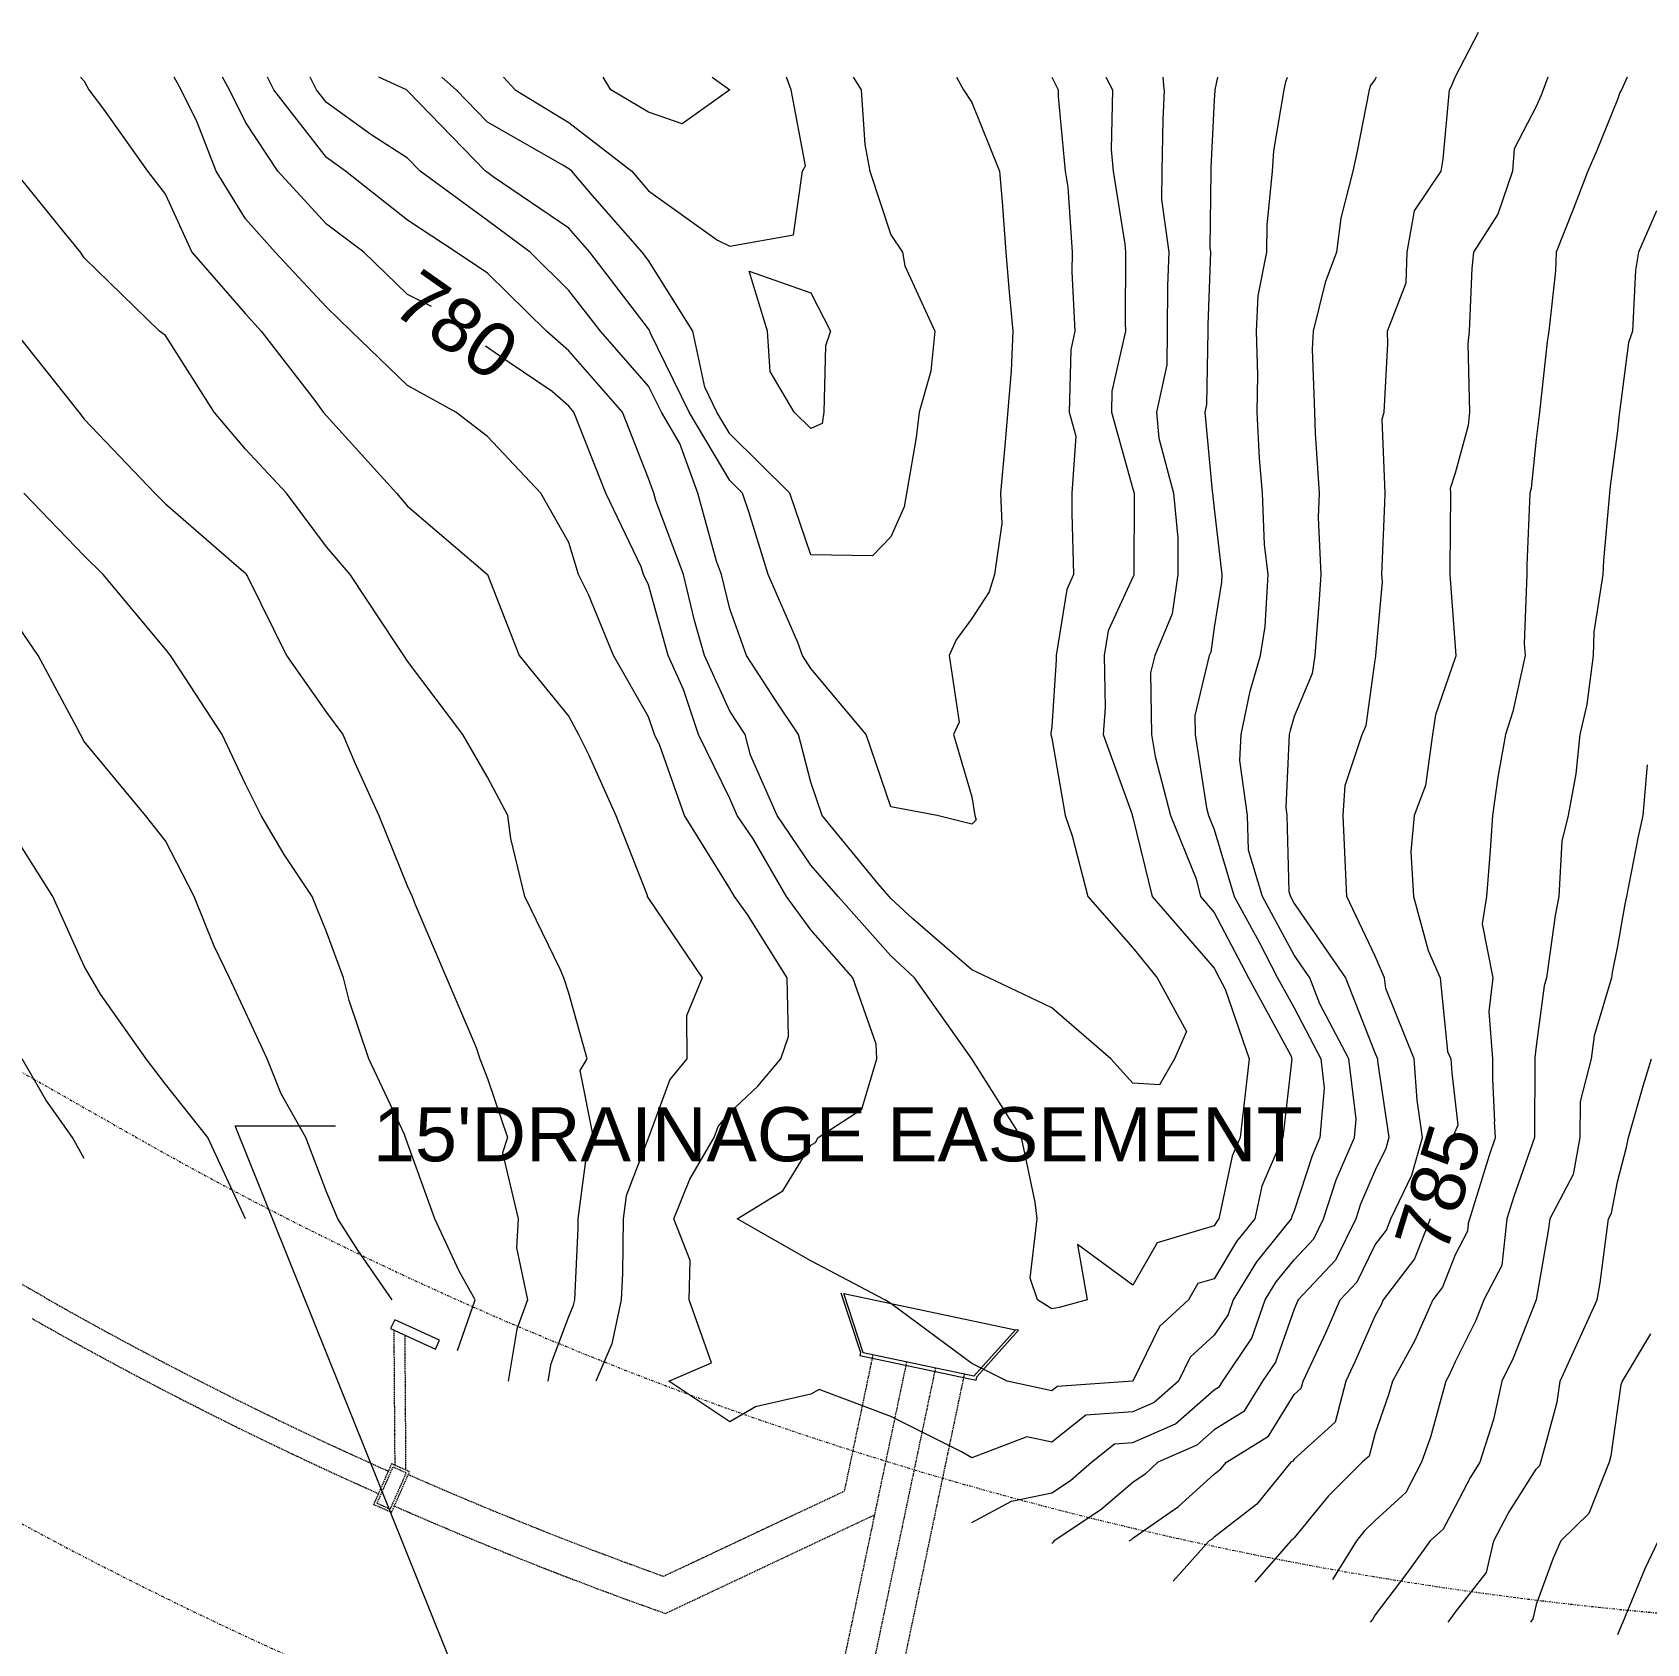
# Model space of a CAD drawing. Extents: x 2300382 to 2302077, y 6907618 to 6908927.
# Drawn here: x 2301106.2 to 2301434.5, y 6908594.1 to 6908921.7 of the extents above; entities that cross this region are included whole.
import ezdxf
from ezdxf.enums import TextEntityAlignment as Align

# ---------------------------------------------------------------- set-up
doc = ezdxf.new("R2010")
doc.units = 0
doc.header["$MEASUREMENT"] = 0
doc.linetypes.add('DIVIDE', pattern=[1.25, 0.5, -0.25, 0, -0.25, 0, -0.25])
doc.linetypes.add('HIDDEN', pattern=[0.375, 0.25, -0.125])
for name, color, linetype, lineweight in [('4', 7, 'Continuous', 0), ('LAYO-31', 7, 'Continuous', 0), ('LAYO-32', 7, 'Continuous', 0), ('LAYO-49', 7, 'Continuous', 0), ('LIDAR2DSHD-5', 7, 'Continuous', 0), ('LIDAR2DSHD-6', 7, 'Continuous', 0), ('LIDAR2DSHD-7', 7, 'Continuous', 0), ('TOPOSHD-33', 7, 'Continuous', 0), ('TOPOSHD-43', 7, 'Continuous', 0)]:
    doc.layers.add(name, color=color, linetype=linetype, lineweight=lineweight)
doc.styles.get("Standard").update_dxf_attribs({"font": 'ARIAL.TTF'})

msp = doc.modelspace()

# ---------------------------------------------------------------- linework, layer by layer
at = {"layer": '4', "color": 5, "linetype": 'Continuous', "lineweight": 0}
for p, q in [((2301225.27, 6908505.99), (2301147.43, 6908699.38)), ((2301147.43, 6908699.38), (2301167.86, 6908699.38))]:
    msp.add_line(p, q, dxfattribs=at)
at = {"layer": 'LAYO-31', "color": 7, "linetype": 'DIVIDE', "lineweight": 0}
msp.add_lwpolyline([(2300678.18, 6908874.6), (2300672.44, 6908863.49), (2300676.2, 6908849.85), (2300594.69, 6908706.39), (2300646.86, 6908676.75), (2300660.5, 6908680.51), (2300751.79, 6908628.64), (2300630.77, 6908415.62), (2300621.3, 6908367.99), (2300627.22, 6907738.02), (2302053.71, 6907751.44), (2302037.06, 6908510.98), (2302026.84, 6908520.91), (2301666.66, 6908518.41), (2301666.33, 6908530.91), (2301597.33, 6908530.43), (2301596.8, 6908517.93), (2301509.57, 6908517.32, -0.131647), (2301088.82, 6908626.94), (2300742, 6908823.97), (2300748.61, 6908834.59), (2300678.18, 6908874.6)], format="xyb", dxfattribs=at)
at = {"layer": 'LAYO-32', "color": 7, "linetype": 'DIVIDE', "lineweight": 0}
msp.add_lwpolyline([(2300742, 6908823.97), (2300742, 6908823.97), (2301088.82, 6908626.94, 0.131647), (2301509.57, 6908517.32), (2301596.8, 6908517.93), (2301596.8, 6908517.78)], format="xyb", dxfattribs=at)
at = {"layer": 'LAYO-49', "color": 252, "linetype": 'DIVIDE', "lineweight": 0}
msp.add_line((2300777.17, 6908896), (2301127.17, 6908697.16), dxfattribs=at)
msp.add_arc((2301505.05, 6909362.31), 765, 240.39837, 270.39733, dxfattribs=at)
at = {"layer": 'LIDAR2DSHD-5', "color": 35, "linetype": 'Continuous', "lineweight": 0}
for p, q in [((2301146.27, 6908910), (2301144.83, 6908912.61)), ((2301149.5, 6908903.44), (2301146.27, 6908910)), ((2301202.01, 6908912.61), (2301204.35, 6908910)), ((2301204.35, 6908910), (2301215.25, 6908903.4)), ((2301260.5, 6908910), (2301259.55, 6908912.61)), ((2301263.42, 6908894.58), (2301260.5, 6908910)), ((2301336.35, 6908910), (2301336.05, 6908903.95)), ((2301336.34, 6908910.07), (2301336.11, 6908912.61)), ((2301336.34, 6908910.07), (2301336.35, 6908910)), ((2301413.43, 6908910), (2301413.02, 6908908.98)), ((2301414.33, 6908912.61), (2301413.43, 6908910)), ((2301412, 6908906.63), (2301407.49, 6908898.01)), ((2301413.02, 6908908.98), (2301412, 6908906.63)), ((2301156.1, 6908893.5), (2301149.5, 6908903.44)), ((2301215.25, 6908903.4), (2301228.08, 6908893.5)), ((2301336.05, 6908903.95), (2301335.86, 6908893.5)), ((2301407.49, 6908898.01), (2301407.15, 6908893.5)), ((2301166, 6908882.74), (2301156.1, 6908893.5)), ((2301228.08, 6908893.5), (2301231.5, 6908889.52)), ((2301260.95, 6908880.55), (2301262.83, 6908893.5)), ((2301262.83, 6908893.5), (2301263.42, 6908894.58)), ((2301335.86, 6908893.5), (2301335.79, 6908887.71)), ((2301407.15, 6908893.5), (2301404.22, 6908884.78)), ((2301231.5, 6908889.52), (2301245.5, 6908879.5)), ((2301335.79, 6908887.71), (2301337.28, 6908877)), ((2301404.22, 6908884.78), (2301399.24, 6908877)), ((2301173.59, 6908877), (2301166, 6908882.74)), ((2301248, 6908878.23), (2301260.95, 6908880.55)), ((2301182.5, 6908868.45), (2301173.59, 6908877)), ((2301245.5, 6908879.5), (2301248, 6908878.23)), ((2301337.28, 6908877), (2301337.02, 6908870.19)), ((2301399.24, 6908877), (2301398.89, 6908873.71)), ((2301398.89, 6908873.71), (2301398.38, 6908861)), ((2301251.93, 6908873.19), (2301264.5, 6908868.76)), ((2301255.7, 6908861), (2301251.93, 6908873.19)), ((2301187.33, 6908865.97), (2301182.5, 6908868.45)), ((2301264.5, 6908868.76), (2301268.5, 6908861)), ((2301337.02, 6908870.19), (2301336.98, 6908861)), ((2301256.25, 6908852.75), (2301255.7, 6908861)), ((2301268.5, 6908861), (2301267.45, 6908858)), ((2301336.98, 6908861), (2301336.88, 6908854.13)), ((2301398.38, 6908861), (2301398.11, 6908858.39)), ((2301203.16, 6908854.61), (2301198.37, 6908857.94)), ((2301267.45, 6908858), (2301267.15, 6908844.5)), ((2301398.11, 6908858.39), (2301398.46, 6908844.5)), ((2301211.89, 6908848.73), (2301203.16, 6908854.61)), ((2301336.88, 6908854.13), (2301334.81, 6908844.5)), ((2301261.1, 6908844.5), (2301256.25, 6908852.75)), ((2301215.25, 6908845.73), (2301211.89, 6908848.73)), ((2301216.33, 6908844.5), (2301215.25, 6908845.73)), ((2301222.83, 6908828), (2301216.33, 6908844.5)), ((2301264.5, 6908841.2), (2301261.1, 6908844.5)), ((2301267.15, 6908844.5), (2301266.8, 6908842.17)), ((2301334.81, 6908844.5), (2301335.28, 6908839.22)), ((2301398.46, 6908844.5), (2301398.19, 6908841.81)), ((2301266.8, 6908842.17), (2301264.5, 6908841.2)), ((2301398.19, 6908841.81), (2301395.5, 6908832.13)), ((2301335.28, 6908839.22), (2301338.21, 6908828)), ((2301395.5, 6908832.13), (2301394.53, 6908828.99)), ((2301116.75, 6908815.29), (2301104.43, 6908828)), ((2301229.97, 6908813.05), (2301222.83, 6908828)), ((2301338.21, 6908828), (2301339.14, 6908818.86)), ((2301394.57, 6908828), (2301394.44, 6908812.57)), ((2301394.53, 6908828.99), (2301394.57, 6908828)), ((2301339.14, 6908818.86), (2301339.1, 6908811.5)), ((2301120.6, 6908811.5), (2301116.75, 6908815.29)), ((2301133.25, 6908796.32), (2301120.6, 6908811.5)), ((2301230.44, 6908811.5), (2301229.97, 6908813.05)), ((2301231.5, 6908809.37), (2301230.44, 6908811.5)), ((2301339.1, 6908811.5), (2301337.98, 6908803.52)), ((2301394.44, 6908812.57), (2301394.4, 6908811.5)), ((2301394.4, 6908811.5), (2301395.5, 6908796.83)), ((2301235.48, 6908795), (2301231.5, 6908809.37)), ((2301337.98, 6908803.52), (2301334.43, 6908795)), ((2301134.27, 6908795), (2301133.25, 6908796.32)), ((2301136.08, 6908792.22), (2301134.27, 6908795)), ((2301238.63, 6908788.09), (2301235.48, 6908795)), ((2301334.43, 6908795), (2301333.59, 6908791.52)), ((2301395.5, 6908796.83), (2301395.64, 6908795)), ((2301395.62, 6908794.89), (2301395.5, 6908794.53)), ((2301395.64, 6908795), (2301395.62, 6908794.89)), ((2301144.82, 6908779), (2301136.08, 6908792.22)), ((2301333.59, 6908791.52), (2301333.79, 6908779)), ((2301395.5, 6908794.53), (2301391.5, 6908782.94)), ((2301241.63, 6908779), (2301238.63, 6908788.09)), ((2301391.5, 6908782.94), (2301390.88, 6908779)), ((2301149.5, 6908768.89), (2301144.82, 6908779)), ((2301248, 6908765.98), (2301241.63, 6908779)), ((2301333.79, 6908779), (2301334.49, 6908774.51)), ((2301390.88, 6908779), (2301389.47, 6908768.63)), ((2301334.49, 6908774.51), (2301337.63, 6908762.5)), ((2301152.75, 6908762.5), (2301149.5, 6908768.89)), ((2301389.47, 6908768.63), (2301387.21, 6908762.5)), ((2301249.54, 6908762.5), (2301248, 6908765.98)), ((2301157.42, 6908754.58), (2301152.75, 6908762.5)), ((2301252.75, 6908757.75), (2301249.54, 6908762.5)), ((2301337.63, 6908762.5), (2301342.86, 6908749.64)), ((2301387.21, 6908762.5), (2301386.52, 6908755.11)), ((2301259.53, 6908746), (2301252.75, 6908757.75)), ((2301163.1, 6908746), (2301157.42, 6908754.58)), ((2301386.52, 6908755.11), (2301387.01, 6908746)), ((2301342.86, 6908749.64), (2301343.75, 6908746)), ((2301166, 6908738.85), (2301163.1, 6908746)), ((2301264.5, 6908739.26), (2301259.53, 6908746)), ((2301343.75, 6908746), (2301346.5, 6908742.81)), ((2301387.01, 6908746), (2301390.02, 6908735.07)), ((2301346.5, 6908742.81), (2301353.46, 6908729.5)), ((2301273, 6908729.5), (2301264.5, 6908739.26)), ((2301169.46, 6908729.5), (2301166, 6908738.85)), ((2301390.02, 6908735.07), (2301392.45, 6908729.5)), ((2301170.6, 6908724.9), (2301169.46, 6908729.5)), ((2301277.81, 6908715.98), (2301273, 6908729.5)), ((2301353.46, 6908729.5), (2301362.08, 6908713.68)), ((2301392.45, 6908729.5), (2301393.99, 6908714.53)), ((2301174.61, 6908713), (2301170.6, 6908724.9)), ((2301277.88, 6908713), (2301277.81, 6908715.98)), ((2301181.84, 6908697.64), (2301174.61, 6908713)), ((2301274.84, 6908702.82), (2301277.88, 6908713)), ((2301362.32, 6908713), (2301360.49, 6908697)), ((2301362.08, 6908713.68), (2301362.32, 6908713)), ((2301393.99, 6908714.53), (2301394.61, 6908713)), ((2301394.61, 6908713), (2301394.81, 6908710.21)), ((2301394.81, 6908710.21), (2301396.04, 6908699.54)), ((2301265.98, 6908697), (2301274.84, 6908702.82)), ((2301396.04, 6908699.54), (2301393.87, 6908694.52)), ((2301182.08, 6908697), (2301181.84, 6908697.64)), ((2301182.5, 6908695.86), (2301182.08, 6908697)), ((2301265.44, 6908696.04), (2301265.98, 6908697)), ((2301360.49, 6908697), (2301356.23, 6908687.12)), ((2301188.05, 6908680.5), (2301182.5, 6908695.86)), ((2301258.81, 6908686.19), (2301264.5, 6908695.5)), ((2301264.5, 6908695.5), (2301265.44, 6908696.04)), ((2301356.23, 6908687.12), (2301354.81, 6908680.5)), ((2301249.5, 6908680.5), (2301258.81, 6908686.19)), ((2301192.95, 6908669.89), (2301188.05, 6908680.5)), ((2301264.5, 6908671.93), (2301249.5, 6908680.5)), ((2301354.81, 6908680.5), (2301351.06, 6908675.87)), ((2301390.4, 6908680.5), (2301387.23, 6908672.39)), ((2301390.42, 6908680.53), (2301390.4, 6908680.5)), ((2301351.06, 6908675.87), (2301346.5, 6908668.31)), ((2301279.53, 6908664), (2301264.5, 6908671.93)), ((2301387.23, 6908672.39), (2301380.86, 6908664)), ((2301196.21, 6908664), (2301192.95, 6908669.89)), ((2301343.18, 6908667.32), (2301341.3, 6908664)), ((2301346.5, 6908668.31), (2301343.18, 6908667.32)), ((2301192.62, 6908653.72), (2301196.21, 6908664)), ((2301280.75, 6908663.28), (2301279.53, 6908664)), ((2301341.3, 6908664), (2301335.42, 6908658.58)), ((2301380.86, 6908664), (2301380.37, 6908662.87)), ((2301297.25, 6908651.09), (2301280.75, 6908663.28)), ((2301379.25, 6908660.86), (2301375.21, 6908651.54)), ((2301380.37, 6908662.87), (2301379.25, 6908660.86)), ((2301335.42, 6908658.58), (2301330, 6908647.5)), ((2301435.26, 6908657.13), (2301429.48, 6908647.5)), ((2301304.42, 6908647.5), (2301297.25, 6908651.09)), ((2301375.21, 6908651.54), (2301373.31, 6908647.5)), ((2301313.5, 6908645.52), (2301304.42, 6908647.5)), ((2301330, 6908647.5), (2301314.61, 6908646.39)), ((2301373.31, 6908647.5), (2301371.1, 6908639.15)), ((2301429.48, 6908647.5), (2301429.21, 6908646.78)), ((2301314.61, 6908646.39), (2301313.5, 6908645.52)), ((2301429.21, 6908646.78), (2301428.5, 6908642)), ((2301428.5, 6908642), (2301427.19, 6908632.31)), ((2301371.1, 6908639.15), (2301362.75, 6908631.65)), ((2301362.09, 6908631), (2301355.17, 6908622.46)), ((2301362.5, 6908631.25), (2301362.09, 6908631)), ((2301362.75, 6908631.65), (2301362.5, 6908631.25)), ((2301426.84, 6908631), (2301422.7, 6908620.62)), ((2301427.19, 6908632.31), (2301426.84, 6908631)), ((2301355.17, 6908622.46), (2301346.5, 6908615.77)), ((2301422.7, 6908620.62), (2301416.97, 6908615)), ((2301345.52, 6908615), (2301338.16, 6908606.84)), ((2301346.09, 6908615.4), (2301345.52, 6908615)), ((2301346.5, 6908615.77), (2301346.09, 6908615.4)), ((2301416.97, 6908615), (2301415.47, 6908611.53)), ((2301415.47, 6908611.53), (2301412, 6908602.11)), ((2301412, 6908602.11), (2301411.34, 6908599.16)), ((2301411.34, 6908599.16), (2301410.82, 6908598.5))]:
    msp.add_line(p, q, dxfattribs=at)
at = {"layer": 'LIDAR2DSHD-6', "color": 35, "linetype": 'Continuous', "lineweight": 0}
for p, q in [((2301395.5, 6908912.63), (2301400.27, 6908921.73)), ((2301115.98, 6908912.61), (2301116.75, 6908911.78)), ((2301116.75, 6908911.78), (2301117.68, 6908910)), ((2301117.68, 6908910), (2301120.63, 6908906.12)), ((2301136.48, 6908910), (2301135.04, 6908912.61)), ((2301139.71, 6908903.44), (2301136.48, 6908910)), ((2301155.32, 6908910), (2301154.03, 6908912.61)), ((2301166, 6908896.29), (2301155.32, 6908910)), ((2301164, 6908910), (2301162.71, 6908912.61)), ((2301166, 6908907.44), (2301164, 6908910)), ((2301182.29, 6908910), (2301176.63, 6908912.61)), ((2301182.5, 6908909.86), (2301182.29, 6908910)), ((2301198.35, 6908893.5), (2301182.5, 6908909.86)), ((2301192.37, 6908910), (2301189.45, 6908912.61)), ((2301198.75, 6908903.44), (2301192.37, 6908910)), ((2301223.8, 6908910), (2301222.27, 6908912.61)), ((2301231.5, 6908905.5), (2301223.8, 6908910)), ((2301248, 6908910), (2301238.35, 6908903.15)), ((2301244.42, 6908912.61), (2301248, 6908910)), ((2301273.11, 6908912.61), (2301274.73, 6908910)), ((2301274.73, 6908910), (2301275.44, 6908898.89)), ((2301294.12, 6908912.61), (2301295.53, 6908910)), ((2301295.53, 6908910), (2301297.25, 6908907.43)), ((2301313.49, 6908912.61), (2301313.5, 6908912.61)), ((2301313.5, 6908912.61), (2301314.82, 6908910)), ((2301314.82, 6908910), (2301314.79, 6908908.71)), ((2301324.5, 6908912.61), (2301325.82, 6908910)), ((2301325.82, 6908910), (2301325.58, 6908897.92)), ((2301346.62, 6908909.88), (2301346.5, 6908907.94)), ((2301346.64, 6908910), (2301346.62, 6908909.88)), ((2301347.16, 6908912.61), (2301346.64, 6908910)), ((2301358.66, 6908897.66), (2301360.77, 6908910)), ((2301360.77, 6908910), (2301361.1, 6908911.67)), ((2301361.1, 6908911.67), (2301361.39, 6908912.61)), ((2301378.01, 6908910), (2301375.53, 6908897.22)), ((2301378.33, 6908910.92), (2301378.01, 6908910)), ((2301379.25, 6908912.22), (2301378.33, 6908910.92)), ((2301379.45, 6908912.61), (2301379.25, 6908912.22)), ((2301393.11, 6908895.92), (2301394.36, 6908910)), ((2301394.36, 6908910), (2301394.75, 6908910.76)), ((2301394.75, 6908910.76), (2301395.5, 6908912.63)), ((2301429.33, 6908910), (2301429.02, 6908909.47)), ((2301430.46, 6908912.61), (2301429.33, 6908910)), ((2301175.04, 6908900.96), (2301166, 6908907.44)), ((2301297.25, 6908907.43), (2301302.86, 6908893.5)), ((2301314.79, 6908908.71), (2301316.23, 6908893.5)), ((2301346.5, 6908907.94), (2301345.82, 6908894.18)), ((2301428.5, 6908908.04), (2301424.32, 6908897.68)), ((2301429.02, 6908909.47), (2301428.5, 6908908.04)), ((2301120.63, 6908906.12), (2301129.61, 6908893.5)), ((2301143.57, 6908893.5), (2301139.71, 6908903.44)), ((2301214.05, 6908894.7), (2301198.75, 6908903.44)), ((2301238.35, 6908903.15), (2301231.5, 6908905.5)), ((2301182.5, 6908896.11), (2301175.04, 6908900.96)), ((2301275.44, 6908898.89), (2301276.49, 6908893.5)), ((2301325.58, 6908897.92), (2301326, 6908893.5)), ((2301358.4, 6908893.5), (2301358.66, 6908897.66)), ((2301375.53, 6908897.22), (2301374.72, 6908893.5)), ((2301424.32, 6908897.68), (2301422.51, 6908893.5)), ((2301112.32, 6908881.5), (2301102.6, 6908893.5)), ((2301129.61, 6908893.5), (2301133.25, 6908888.73)), ((2301149.5, 6908883.79), (2301143.57, 6908893.5)), ((2301169.89, 6908893.5), (2301166, 6908896.29)), ((2301182.5, 6908883.53), (2301169.89, 6908893.5)), ((2301185.03, 6908893.5), (2301182.5, 6908896.11)), ((2301198.75, 6908883.44), (2301185.03, 6908893.5)), ((2301198.75, 6908893.21), (2301198.35, 6908893.5)), ((2301215.25, 6908893.97), (2301214.05, 6908894.7)), ((2301215.86, 6908893.5), (2301215.25, 6908893.97)), ((2301220.03, 6908888.65), (2301215.86, 6908893.5)), ((2301276.49, 6908893.5), (2301280.75, 6908880.54)), ((2301302.86, 6908893.5), (2301303.42, 6908887.23)), ((2301316.23, 6908893.5), (2301316.75, 6908890.25)), ((2301326, 6908893.5), (2301328.37, 6908878.63)), ((2301345.8, 6908893.5), (2301345.62, 6908877.88)), ((2301345.82, 6908894.18), (2301345.8, 6908893.5)), ((2301357.29, 6908882.54), (2301358.4, 6908893.5)), ((2301374.72, 6908893.5), (2301372.3, 6908883.95)), ((2301387.22, 6908885.41), (2301392.64, 6908893.5)), ((2301392.64, 6908893.5), (2301393.11, 6908895.92)), ((2301422.51, 6908893.5), (2301419.61, 6908885.89)), ((2301199.9, 6908892.35), (2301198.75, 6908893.21)), ((2301215.25, 6908881.89), (2301199.9, 6908892.35)), ((2301316.75, 6908890.25), (2301317.62, 6908877)), ((2301133.25, 6908888.73), (2301138.61, 6908877)), ((2301230.22, 6908877), (2301220.03, 6908888.65)), ((2301303.42, 6908887.23), (2301304.17, 6908877)), ((2301155.58, 6908877), (2301149.5, 6908883.79)), ((2301192.4, 6908877), (2301182.5, 6908883.53)), ((2301207.39, 6908877), (2301198.75, 6908883.44)), ((2301372.3, 6908883.95), (2301371.41, 6908877)), ((2301385.75, 6908877), (2301387.22, 6908885.41)), ((2301419.61, 6908885.89), (2301416.08, 6908877)), ((2301436.44, 6908885.44), (2301432.83, 6908877)), ((2301115.95, 6908877), (2301112.32, 6908881.5)), ((2301219.53, 6908877), (2301215.25, 6908881.89)), ((2301280.75, 6908880.54), (2301283.11, 6908877)), ((2301357.22, 6908877), (2301357.29, 6908882.54)), ((2301116.75, 6908875.86), (2301115.95, 6908877)), ((2301138.61, 6908877), (2301149.5, 6908864.47)), ((2301166, 6908865.84), (2301155.58, 6908877)), ((2301198.75, 6908872.78), (2301192.4, 6908877)), ((2301215.25, 6908869.26), (2301207.39, 6908877)), ((2301231.5, 6908861.42), (2301219.53, 6908877)), ((2301231.5, 6908875.33), (2301230.22, 6908877)), ((2301283.11, 6908877), (2301283.61, 6908874.23)), ((2301304.17, 6908877), (2301304.73, 6908869.64)), ((2301317.62, 6908877), (2301317.6, 6908873.03)), ((2301328.37, 6908878.63), (2301328.48, 6908877)), ((2301328.48, 6908877), (2301328.38, 6908862.57)), ((2301345.74, 6908877), (2301345.19, 6908862.27)), ((2301345.62, 6908877.88), (2301345.74, 6908877)), ((2301355.46, 6908868.18), (2301357.22, 6908877)), ((2301371.41, 6908877), (2301369.09, 6908870.86)), ((2301385.56, 6908870.79), (2301385.75, 6908877)), ((2301416.08, 6908877), (2301415.89, 6908873.23)), ((2301432.83, 6908877), (2301432.18, 6908873.38)), ((2301132.07, 6908861), (2301116.75, 6908875.86)), ((2301240.49, 6908861), (2301231.5, 6908875.33)), ((2301283.61, 6908874.23), (2301289.7, 6908861)), ((2301210.72, 6908861), (2301198.75, 6908872.78)), ((2301317.6, 6908873.03), (2301318.21, 6908861)), ((2301369.09, 6908870.86), (2301366.61, 6908861)), ((2301381.76, 6908861), (2301385.56, 6908870.79)), ((2301415.89, 6908873.23), (2301414.58, 6908861)), ((2301432.18, 6908873.38), (2301431.56, 6908861)), ((2301221.71, 6908861), (2301215.25, 6908869.26)), ((2301304.73, 6908869.64), (2301305.59, 6908861)), ((2301355.14, 6908861), (2301355.46, 6908868.18)), ((2301149.5, 6908864.47), (2301152.73, 6908861)), ((2301171.05, 6908861), (2301166, 6908865.84)), ((2301102.59, 6908861), (2301110.95, 6908850.39)), ((2301133.25, 6908860.07), (2301132.07, 6908861)), ((2301152.73, 6908861), (2301163.64, 6908846.86)), ((2301182.5, 6908849.94), (2301171.05, 6908861)), ((2301215.25, 6908856.96), (2301210.72, 6908861)), ((2301231.5, 6908849.81), (2301221.71, 6908861)), ((2301231.76, 6908861), (2301231.5, 6908861.42)), ((2301231.83, 6908860.67), (2301231.76, 6908861)), ((2301239.75, 6908844.5), (2301231.83, 6908860.67)), ((2301242.91, 6908849.59), (2301240.49, 6908861)), ((2301289.7, 6908861), (2301288.92, 6908852.83)), ((2301305.59, 6908861), (2301305.23, 6908852.89)), ((2301318.21, 6908861), (2301317.35, 6908857.15)), ((2301328.46, 6908861), (2301325.73, 6908848.77)), ((2301328.38, 6908862.57), (2301328.46, 6908861)), ((2301345.19, 6908861), (2301344.96, 6908846.04)), ((2301345.19, 6908862.27), (2301345.19, 6908861)), ((2301355.36, 6908852), (2301355.14, 6908861)), ((2301366.61, 6908861), (2301366.45, 6908857.3)), ((2301381.84, 6908858.37), (2301381.76, 6908861)), ((2301414.58, 6908861), (2301414.21, 6908858.79)), ((2301431.56, 6908861), (2301430.79, 6908858.68)), ((2301143.16, 6908844.5), (2301133.25, 6908860.07)), ((2301317.35, 6908857.15), (2301317.02, 6908844.5)), ((2301366.45, 6908857.3), (2301366.88, 6908844.5)), ((2301381.08, 6908844.5), (2301381.84, 6908858.37)), ((2301414.21, 6908858.79), (2301412.65, 6908844.5)), ((2301430.79, 6908858.68), (2301428.91, 6908844.5)), ((2301226.18, 6908844.5), (2301215.25, 6908856.96)), ((2301288.92, 6908852.83), (2301286.52, 6908844.5)), ((2301305.23, 6908852.89), (2301303.97, 6908837.67)), ((2301355.22, 6908844.5), (2301355.36, 6908852)), ((2301110.95, 6908850.39), (2301115.65, 6908844.5)), ((2301192.32, 6908844.5), (2301182.5, 6908849.94)), ((2301234.1, 6908844.5), (2301231.5, 6908849.81)), ((2301245.4, 6908844.5), (2301242.91, 6908849.59)), ((2301325.73, 6908848.77), (2301325.62, 6908844.5)), ((2301115.65, 6908844.5), (2301116.75, 6908843.08)), ((2301149.5, 6908836.96), (2301143.16, 6908844.5)), ((2301163.64, 6908846.86), (2301165.3, 6908844.5)), ((2301165.3, 6908844.5), (2301166, 6908843.75)), ((2301198.75, 6908839.52), (2301192.32, 6908844.5)), ((2301231.5, 6908831), (2301226.18, 6908844.5)), ((2301237.88, 6908838.12), (2301234.1, 6908844.5)), ((2301248, 6908830.58), (2301239.75, 6908844.5)), ((2301248, 6908840.11), (2301245.4, 6908844.5)), ((2301286.52, 6908844.5), (2301285.88, 6908839.37)), ((2301317.02, 6908844.5), (2301318.4, 6908839.6)), ((2301325.62, 6908844.5), (2301330, 6908828.92)), ((2301344.96, 6908846.04), (2301344.63, 6908844.5)), ((2301344.63, 6908844.5), (2301346.07, 6908828.43)), ((2301355.7, 6908835.15), (2301355.22, 6908844.5)), ((2301366.88, 6908844.5), (2301367.05, 6908840.2)), ((2301380.64, 6908843.09), (2301381.08, 6908844.5)), ((2301412.65, 6908844.5), (2301412.58, 6908843.92)), ((2301428.89, 6908844.11), (2301428.5, 6908840.69)), ((2301428.91, 6908844.5), (2301428.89, 6908844.11)), ((2301116.75, 6908843.08), (2301131.09, 6908828)), ((2301166, 6908843.75), (2301180.24, 6908828)), ((2301381.25, 6908828), (2301380.64, 6908843.09)), ((2301412.58, 6908843.92), (2301412, 6908839)), ((2301428.5, 6908840.69), (2301427.05, 6908829.45)), ((2301209.59, 6908828), (2301198.75, 6908839.52)), ((2301241.49, 6908828), (2301237.88, 6908838.12)), ((2301260.25, 6908828), (2301248, 6908840.11)), ((2301285.88, 6908839.37), (2301283.5, 6908825.25)), ((2301303.97, 6908837.67), (2301303.08, 6908828)), ((2301318.4, 6908839.6), (2301317.59, 6908828)), ((2301367.05, 6908840.2), (2301367.85, 6908828)), ((2301412, 6908839), (2301410.98, 6908829.02)), ((2301157.86, 6908828), (2301149.5, 6908836.96)), ((2301356.37, 6908828), (2301355.7, 6908835.15)), ((2301232.57, 6908828), (2301231.5, 6908831)), ((2301131.09, 6908828), (2301133.25, 6908825.87)), ((2301166, 6908817.1), (2301157.86, 6908828)), ((2301180.24, 6908828), (2301182.5, 6908825.42)), ((2301215.25, 6908818.01), (2301209.59, 6908828)), ((2301232.98, 6908826.52), (2301232.57, 6908828)), ((2301245.29, 6908814.21), (2301241.49, 6908828)), ((2301250.61, 6908828), (2301248, 6908830.58)), ((2301251.94, 6908824.06), (2301250.61, 6908828)), ((2301264.5, 6908815.48), (2301260.25, 6908828)), ((2301303.08, 6908828), (2301303.3, 6908821.85)), ((2301317.59, 6908828), (2301317.56, 6908823.94)), ((2301330, 6908828.92), (2301330.24, 6908828)), ((2301330.27, 6908827.73), (2301330.18, 6908811.5)), ((2301330.24, 6908828), (2301330.27, 6908827.73)), ((2301346.07, 6908828.43), (2301346.18, 6908828)), ((2301346.18, 6908828), (2301346.5, 6908824.86)), ((2301356.76, 6908817.58), (2301356.37, 6908828)), ((2301367.85, 6908828), (2301367.65, 6908823.1)), ((2301381.23, 6908825.99), (2301381.25, 6908828)), ((2301410.69, 6908828), (2301410.11, 6908813.39)), ((2301410.98, 6908829.02), (2301410.69, 6908828)), ((2301426.88, 6908828), (2301425.68, 6908814.32)), ((2301427.05, 6908829.45), (2301426.88, 6908828)), ((2301133.25, 6908825.87), (2301147.69, 6908813.33)), ((2301182.5, 6908825.42), (2301198.75, 6908811.5)), ((2301238.59, 6908811.5), (2301232.98, 6908826.52)), ((2301283.5, 6908825.25), (2301280.75, 6908819.16)), ((2301346.5, 6908824.86), (2301348.1, 6908811.5)), ((2301380.63, 6908811.5), (2301381.23, 6908825.99)), ((2301255.85, 6908811.5), (2301251.94, 6908824.06)), ((2301303.3, 6908821.85), (2301301.81, 6908811.5)), ((2301317.56, 6908823.94), (2301317.93, 6908811.5)), ((2301367.65, 6908823.1), (2301368.17, 6908811.5)), ((2301217.23, 6908811.5), (2301215.25, 6908818.01)), ((2301280.75, 6908819.16), (2301277.04, 6908815.26)), ((2301170.82, 6908811.5), (2301166, 6908817.1)), ((2301277.04, 6908815.26), (2301264.5, 6908815.48)), ((2301357.49, 6908811.5), (2301356.76, 6908817.58)), ((2301147.69, 6908813.33), (2301149.5, 6908811.76)), ((2301149.5, 6908811.76), (2301149.7, 6908811.5)), ((2301149.7, 6908811.5), (2301149.91, 6908811.09)), ((2301180.25, 6908797.25), (2301170.82, 6908811.5)), ((2301198.75, 6908811.5), (2301205.15, 6908795)), ((2301219.25, 6908807.44), (2301217.23, 6908811.5)), ((2301240.87, 6908802.13), (2301238.59, 6908811.5)), ((2301246.3, 6908811.5), (2301245.29, 6908814.21)), ((2301248, 6908804.52), (2301246.3, 6908811.5)), ((2301261.84, 6908797.66), (2301255.85, 6908811.5)), ((2301301.81, 6908811.5), (2301300.75, 6908807.94)), ((2301317.93, 6908811.5), (2301316.53, 6908808.47)), ((2301330.16, 6908811.34), (2301330, 6908810.97)), ((2301330.18, 6908811.5), (2301330.16, 6908811.34)), ((2301348.1, 6908811.5), (2301348.01, 6908809.97)), ((2301356.89, 6908800.95), (2301357.49, 6908811.5)), ((2301368.17, 6908811.5), (2301367.83, 6908806.42)), ((2301380.74, 6908809.99), (2301380.63, 6908811.5)), ((2301410.1, 6908811.5), (2301409.56, 6908797.44)), ((2301410.11, 6908813.39), (2301410.1, 6908811.5)), ((2301425.57, 6908811.5), (2301423.71, 6908799.79)), ((2301425.68, 6908814.32), (2301425.57, 6908811.5)), ((2301149.91, 6908811.09), (2301157.85, 6908795)), ((2301300.75, 6908807.94), (2301297.25, 6908802.53)), ((2301316.53, 6908808.47), (2301314.38, 6908795)), ((2301330, 6908810.97), (2301324.95, 6908800.05)), ((2301348.01, 6908809.97), (2301346.5, 6908800.71)), ((2301379.41, 6908795), (2301380.74, 6908809.99)), ((2301107.39, 6908795), (2301100.5, 6908805.04)), ((2301224.38, 6908795), (2301219.25, 6908807.44)), ((2301367.83, 6908806.42), (2301366.97, 6908795)), ((2301242.84, 6908795), (2301240.87, 6908802.13)), ((2301251.41, 6908795), (2301248, 6908804.52)), ((2301297.25, 6908802.53), (2301294.04, 6908798.21)), ((2301294.04, 6908798.21), (2301292.63, 6908795)), ((2301324.95, 6908800.05), (2301324.14, 6908795)), ((2301346.5, 6908800.71), (2301345.8, 6908795.7)), ((2301355.92, 6908795), (2301356.89, 6908800.95)), ((2301423.71, 6908799.79), (2301423.55, 6908795)), ((2301115.18, 6908780.55), (2301107.39, 6908795)), ((2301157.85, 6908795), (2301166, 6908783.44)), ((2301181.73, 6908795), (2301180.25, 6908797.25)), ((2301182.5, 6908793.88), (2301181.73, 6908795)), ((2301205.15, 6908795), (2301215.25, 6908782.62)), ((2301231.5, 6908782.53), (2301224.38, 6908795)), ((2301248, 6908783.69), (2301242.84, 6908795)), ((2301257.34, 6908785.94), (2301251.41, 6908795)), ((2301262.79, 6908795), (2301261.84, 6908797.66)), ((2301264.5, 6908792.39), (2301262.79, 6908795)), ((2301292.63, 6908795), (2301294.67, 6908781.5)), ((2301314.38, 6908795), (2301314.39, 6908794.13)), ((2301324.14, 6908795), (2301324.33, 6908784.49)), ((2301345.5, 6908795), (2301342.55, 6908782.83)), ((2301345.8, 6908795.7), (2301345.5, 6908795)), ((2301353.86, 6908787.76), (2301355.92, 6908795)), ((2301366.97, 6908795), (2301366.47, 6908791.4)), ((2301379.25, 6908794.11), (2301379.37, 6908794.88)), ((2301379.37, 6908794.88), (2301379.41, 6908795)), ((2301409.74, 6908795), (2301407.24, 6908783.62)), ((2301409.56, 6908797.44), (2301409.74, 6908795)), ((2301423.55, 6908795), (2301422.27, 6908785.04)), ((2301193.71, 6908779), (2301182.5, 6908793.88)), ((2301275.77, 6908779), (2301264.5, 6908792.39)), ((2301314.39, 6908794.13), (2301313.5, 6908780.6)), ((2301377.39, 6908780.8), (2301379.25, 6908794.11)), ((2301366.47, 6908791.4), (2301362.75, 6908782.64)), ((2301262, 6908779), (2301257.34, 6908785.94)), ((2301351.98, 6908779), (2301353.86, 6908787.76)), ((2301422.27, 6908785.04), (2301420.85, 6908779)), ((2301166, 6908783.44), (2301169.3, 6908779)), ((2301215.25, 6908782.62), (2301217.22, 6908779)), ((2301232.67, 6908779), (2301231.5, 6908782.53)), ((2301251.15, 6908779), (2301248, 6908783.69)), ((2301324.33, 6908784.49), (2301323.97, 6908779)), ((2301342.55, 6908782.83), (2301342.62, 6908779)), ((2301362.75, 6908782.64), (2301361.94, 6908779.8)), ((2301407.24, 6908783.62), (2301405.74, 6908779)), ((2301115.95, 6908779), (2301115.18, 6908780.55)), ((2301116.75, 6908777.54), (2301115.95, 6908779)), ((2301169.3, 6908779), (2301171.76, 6908773.24)), ((2301198.75, 6908770.26), (2301193.71, 6908779)), ((2301217.22, 6908779), (2301219.31, 6908774.88)), ((2301233.78, 6908776.72), (2301232.67, 6908779)), ((2301252.23, 6908774.77), (2301251.15, 6908779)), ((2301264.5, 6908769.27), (2301262, 6908779)), ((2301280.75, 6908764.24), (2301275.77, 6908779)), ((2301294.67, 6908781.5), (2301293.5, 6908779)), ((2301293.5, 6908779), (2301297.25, 6908766.31)), ((2301313.5, 6908780.6), (2301313.3, 6908779.2)), ((2301313.3, 6908779.2), (2301313.32, 6908779)), ((2301313.32, 6908779), (2301313.5, 6908778.21)), ((2301323.97, 6908779), (2301329.83, 6908762.67)), ((2301342.62, 6908779), (2301344.93, 6908764.07)), ((2301351.73, 6908773.69), (2301351.98, 6908779)), ((2301361.77, 6908779), (2301361.07, 6908764.21)), ((2301361.94, 6908779.8), (2301361.77, 6908779)), ((2301373.13, 6908768.62), (2301376.63, 6908779)), ((2301376.63, 6908779), (2301377.39, 6908780.8)), ((2301405.74, 6908779), (2301404.2, 6908770.3)), ((2301420.85, 6908779), (2301420.05, 6908770.95)), ((2301129.23, 6908762.5), (2301116.75, 6908777.54)), ((2301238.78, 6908762.5), (2301233.78, 6908776.72)), ((2301313.5, 6908778.21), (2301316.23, 6908762.5)), ((2301171.76, 6908773.24), (2301176.65, 6908762.5)), ((2301219.31, 6908774.88), (2301224.85, 6908762.5)), ((2301257.67, 6908762.5), (2301252.23, 6908774.77)), ((2301353.3, 6908762.5), (2301351.73, 6908773.69)), ((2301434.58, 6908772.83), (2301433.65, 6908762.5)), ((2301202.88, 6908762.5), (2301198.75, 6908770.26)), ((2301266.82, 6908762.5), (2301264.5, 6908769.27)), ((2301372.77, 6908762.5), (2301373.13, 6908768.62)), ((2301404.2, 6908770.3), (2301403.08, 6908762.5)), ((2301420.05, 6908770.95), (2301418.47, 6908762.5)), ((2301297.25, 6908766.31), (2301297.84, 6908762.5)), ((2301133.25, 6908757.34), (2301129.23, 6908762.5)), ((2301176.65, 6908762.5), (2301182.5, 6908748.06)), ((2301203.46, 6908757.79), (2301202.88, 6908762.5)), ((2301224.85, 6908762.5), (2301231.19, 6908746.31)), ((2301248, 6908747.65), (2301238.78, 6908762.5)), ((2301264.5, 6908752.38), (2301257.67, 6908762.5)), ((2301278.18, 6908748.61), (2301266.82, 6908762.5)), ((2301290.18, 6908762.5), (2301280.75, 6908764.24)), ((2301297.25, 6908760.73), (2301290.18, 6908762.5)), ((2301297.84, 6908762.5), (2301298.14, 6908761.6)), ((2301316.23, 6908762.5), (2301317.62, 6908758.38)), ((2301329.83, 6908762.67), (2301329.86, 6908762.5)), ((2301329.86, 6908762.5), (2301330, 6908762.1)), ((2301330, 6908762.1), (2301333.93, 6908746)), ((2301344.93, 6908764.07), (2301345.34, 6908762.5)), ((2301345.34, 6908762.5), (2301346.5, 6908759.66)), ((2301353.48, 6908755.42), (2301353.3, 6908762.5)), ((2301361.07, 6908764.21), (2301361.31, 6908762.5)), ((2301361.31, 6908762.5), (2301361.68, 6908747.08)), ((2301373.24, 6908752.01), (2301372.77, 6908762.5)), ((2301403.08, 6908762.5), (2301402.63, 6908755.37)), ((2301418.47, 6908762.5), (2301417.24, 6908757.26)), ((2301433.65, 6908762.5), (2301432.73, 6908758.21)), ((2301110.36, 6908746), (2301100.5, 6908761.65)), ((2301298.14, 6908761.6), (2301297.25, 6908760.73)), ((2301346.5, 6908759.66), (2301350.61, 6908746)), ((2301139.11, 6908746), (2301133.25, 6908757.34)), ((2301206.33, 6908746), (2301203.46, 6908757.79)), ((2301317.62, 6908758.38), (2301320.83, 6908746)), ((2301356.31, 6908746), (2301353.48, 6908755.42)), ((2301402.63, 6908755.37), (2301401.86, 6908746)), ((2301417.24, 6908757.26), (2301416.58, 6908746)), ((2301432.73, 6908758.21), (2301430.36, 6908746)), ((2301270.02, 6908746), (2301264.5, 6908752.38)), ((2301373.46, 6908746), (2301373.24, 6908752.01)), ((2301116.75, 6908731.86), (2301110.36, 6908746)), ((2301143.18, 6908735.92), (2301139.11, 6908746)), ((2301182.5, 6908748.06), (2301183.43, 6908746)), ((2301183.43, 6908746), (2301184.05, 6908744.43)), ((2301213.51, 6908731.24), (2301206.33, 6908746)), ((2301231.19, 6908746.31), (2301231.23, 6908746)), ((2301231.23, 6908746), (2301231.5, 6908745.63)), ((2301231.5, 6908745.63), (2301242.42, 6908729.5)), ((2301248.95, 6908746), (2301248, 6908747.65)), ((2301251.62, 6908742.38), (2301248.95, 6908746)), ((2301280.75, 6908733.95), (2301270.02, 6908746)), ((2301280.44, 6908746), (2301278.18, 6908748.61)), ((2301280.75, 6908745.65), (2301280.44, 6908746)), ((2301285.25, 6908741.5), (2301280.75, 6908745.65)), ((2301320.83, 6908746), (2301330, 6908735.58)), ((2301333.93, 6908746), (2301346.5, 6908731.43)), ((2301350.61, 6908746), (2301355.64, 6908736.72)), ((2301362.75, 6908734.12), (2301356.31, 6908746)), ((2301361.68, 6908747.08), (2301362.01, 6908746)), ((2301362.01, 6908746), (2301362.75, 6908744.63)), ((2301379.25, 6908733.88), (2301373.46, 6908746)), ((2301401.86, 6908746), (2301401, 6908740.5)), ((2301416.58, 6908746), (2301415.83, 6908742.17)), ((2301430.36, 6908746), (2301429.99, 6908744.49)), ((2301184.05, 6908744.43), (2301196.43, 6908715.36)), ((2301259.7, 6908729.5), (2301251.62, 6908742.38)), ((2301362.75, 6908744.63), (2301373.22, 6908729.5)), ((2301429.99, 6908744.49), (2301428.5, 6908735.96)), ((2301297.25, 6908731.09), (2301285.25, 6908741.5)), ((2301401, 6908740.5), (2301403.17, 6908729.5)), ((2301415.83, 6908742.17), (2301414.11, 6908729.5)), ((2301146.25, 6908729.5), (2301143.18, 6908735.92)), ((2301355.64, 6908736.72), (2301359.42, 6908729.5)), ((2301428.5, 6908735.96), (2301427.45, 6908730.55)), ((2301285.57, 6908729.5), (2301280.75, 6908733.95)), ((2301330, 6908735.58), (2301334.89, 6908729.5)), ((2301365.95, 6908729.5), (2301362.75, 6908734.12)), ((2301381.17, 6908729.5), (2301379.25, 6908733.88)), ((2301120.05, 6908726.2), (2301116.75, 6908731.86)), ((2301149.5, 6908722.5), (2301146.25, 6908729.5)), ((2301214.25, 6908729.5), (2301213.51, 6908731.24)), ((2301215.25, 6908726.36), (2301214.25, 6908729.5)), ((2301242.42, 6908729.5), (2301239.21, 6908721.79)), ((2301259.92, 6908717.58), (2301259.7, 6908729.5)), ((2301297.25, 6908713), (2301285.57, 6908729.5)), ((2301300.67, 6908729.5), (2301297.25, 6908731.09)), ((2301313.5, 6908723.39), (2301300.67, 6908729.5)), ((2301334.89, 6908729.5), (2301340.9, 6908718.6)), ((2301346.5, 6908731.43), (2301347.51, 6908729.5)), ((2301347.51, 6908729.5), (2301348.76, 6908727.2)), ((2301359.42, 6908729.5), (2301362.75, 6908723.38)), ((2301368.01, 6908724.24), (2301365.95, 6908729.5)), ((2301373.22, 6908729.5), (2301379.25, 6908714.11)), ((2301381.39, 6908727.33), (2301381.17, 6908729.5)), ((2301403.17, 6908729.5), (2301402.34, 6908722.66)), ((2301414.11, 6908729.5), (2301413.63, 6908727.87)), ((2301427.31, 6908729.5), (2301423.81, 6908717.69)), ((2301427.45, 6908730.55), (2301427.31, 6908729.5)), ((2301129.31, 6908713), (2301120.05, 6908726.2)), ((2301219.03, 6908713), (2301215.25, 6908726.36)), ((2301348.76, 6908727.2), (2301353.63, 6908713)), ((2301387.15, 6908713), (2301381.39, 6908727.33)), ((2301413.63, 6908727.87), (2301412, 6908715.61)), ((2301153.92, 6908713), (2301149.5, 6908722.5)), ((2301325.52, 6908713), (2301313.5, 6908723.39)), ((2301362.75, 6908723.38), (2301368.17, 6908713)), ((2301373.88, 6908713), (2301368.01, 6908724.24)), ((2301402.34, 6908722.66), (2301403.1, 6908713)), ((2301239.21, 6908721.79), (2301239.31, 6908713)), ((2301258.39, 6908713), (2301259.92, 6908717.58)), ((2301340.9, 6908718.6), (2301338.47, 6908713)), ((2301423.81, 6908717.69), (2301423.19, 6908713)), ((2301108.93, 6908704.7), (2301104.11, 6908713)), ((2301133.25, 6908707.88), (2301129.31, 6908713)), ((2301156.79, 6908705.93), (2301153.92, 6908713)), ((2301196.43, 6908715.36), (2301197.18, 6908713)), ((2301197.18, 6908713), (2301198.75, 6908709)), ((2301217.61, 6908710.68), (2301219.03, 6908713)), ((2301239.31, 6908713), (2301235.82, 6908708.81)), ((2301253.72, 6908707.45), (2301258.39, 6908713)), ((2301307.35, 6908697), (2301297.25, 6908713)), ((2301330, 6908708.1), (2301325.52, 6908713)), ((2301338.47, 6908713), (2301335.41, 6908707.76)), ((2301353.63, 6908713), (2301351.8, 6908697)), ((2301368.17, 6908713), (2301368.9, 6908707.04)), ((2301375.37, 6908700.76), (2301373.88, 6908713)), ((2301379.25, 6908714.11), (2301379.7, 6908713)), ((2301379.7, 6908713), (2301379.73, 6908712.52)), ((2301387.78, 6908704.6), (2301387.15, 6908713)), ((2301403.1, 6908713), (2301403.08, 6908708.99)), ((2301411.74, 6908713), (2301411.66, 6908697.33)), ((2301412, 6908715.61), (2301411.72, 6908713.28)), ((2301411.72, 6908713.28), (2301411.74, 6908713)), ((2301423.19, 6908713), (2301420.94, 6908704.33)), ((2301433.82, 6908707.76), (2301435.46, 6908713)), ((2301220.29, 6908697), (2301217.61, 6908710.68)), ((2301379.73, 6908712.52), (2301382, 6908697)), ((2301141.88, 6908697), (2301133.25, 6908707.88)), ((2301198.75, 6908709), (2301202.82, 6908697)), ((2301235.82, 6908708.81), (2301231.5, 6908697)), ((2301248, 6908702.12), (2301253.72, 6908707.45)), ((2301335.41, 6908707.76), (2301330, 6908708.1)), ((2301368.9, 6908707.04), (2301367.97, 6908697)), ((2301403.08, 6908708.99), (2301403.5, 6908700.2)), ((2301430.77, 6908697), (2301433.82, 6908707.76)), ((2301114.32, 6908697), (2301108.93, 6908704.7)), ((2301161.79, 6908697), (2301156.79, 6908705.93)), ((2301388.89, 6908697), (2301387.78, 6908704.6)), ((2301420.94, 6908704.33), (2301420.9, 6908697)), ((2301245.64, 6908699.29), (2301248, 6908702.12)), ((2301375.02, 6908697), (2301375.37, 6908700.76)), ((2301403.75, 6908697), (2301403.5, 6908700.2)), ((2301116.75, 6908692.79), (2301114.32, 6908697)), ((2301149.5, 6908680.5), (2301141.88, 6908697)), ((2301166, 6908686), (2301161.79, 6908697)), ((2301202.82, 6908697), (2301201.81, 6908693.94)), ((2301218.87, 6908693.32), (2301220.29, 6908697)), ((2301231.5, 6908697), (2301226.91, 6908685.16)), ((2301239.92, 6908688.58), (2301244.81, 6908697)), ((2301244.81, 6908697), (2301245.64, 6908699.29)), ((2301310.14, 6908683.91), (2301307.35, 6908697)), ((2301351.8, 6908697), (2301350.18, 6908693.26)), ((2301367.97, 6908697), (2301366.41, 6908693.34)), ((2301371.35, 6908688.4), (2301375.02, 6908697)), ((2301382, 6908697), (2301381.39, 6908694.83)), ((2301386.73, 6908689.4), (2301388.89, 6908697)), ((2301402.5, 6908693.43), (2301403.75, 6908697)), ((2301411.68, 6908697), (2301407.48, 6908685.02)), ((2301411.66, 6908697.33), (2301411.68, 6908697)), ((2301420.9, 6908697), (2301419.51, 6908689.49)), ((2301430.39, 6908695.08), (2301430.77, 6908697)), ((2301201.81, 6908693.94), (2301204.99, 6908680.5)), ((2301217.17, 6908680.5), (2301218.87, 6908693.32)), ((2301350.18, 6908693.26), (2301347.46, 6908680.5)), ((2301366.41, 6908693.34), (2301362.75, 6908682.11)), ((2301381.39, 6908694.83), (2301379.25, 6908690.4)), ((2301398.17, 6908679.39), (2301402.5, 6908693.43)), ((2301428.5, 6908688), (2301430.39, 6908695.08)), ((2301379.25, 6908690.4), (2301376.29, 6908683.46)), ((2301236.6, 6908680.5), (2301239.92, 6908688.58)), ((2301368.77, 6908680.5), (2301371.35, 6908688.4)), ((2301382.44, 6908680.5), (2301386.73, 6908689.4)), ((2301419.51, 6908689.49), (2301414.75, 6908680.5)), ((2301427.33, 6908681.67), (2301428.5, 6908688)), ((2301168.33, 6908680.5), (2301166, 6908686)), ((2301226.91, 6908685.16), (2301226.3, 6908680.5)), ((2301310.55, 6908680.5), (2301310.14, 6908683.91)), ((2301376.29, 6908683.46), (2301375.32, 6908680.5)), ((2301407.48, 6908685.02), (2301406.04, 6908680.5)), ((2301172.39, 6908674.11), (2301168.33, 6908680.5)), ((2301204.99, 6908680.5), (2301204.62, 6908674.63)), ((2301217.15, 6908678.58), (2301217.17, 6908680.5)), ((2301226.3, 6908680.5), (2301226.17, 6908669.41)), ((2301239.95, 6908672.05), (2301236.6, 6908680.5)), ((2301309.11, 6908668.46), (2301310.55, 6908680.5)), ((2301347.02, 6908679.97), (2301346.5, 6908679.1)), ((2301347.46, 6908680.5), (2301347.02, 6908679.97)), ((2301362.16, 6908680.5), (2301355.09, 6908671.78)), ((2301362.27, 6908680.99), (2301362.16, 6908680.5)), ((2301362.75, 6908682.11), (2301362.27, 6908680.99)), ((2301366.79, 6908676.46), (2301368.77, 6908680.5)), ((2301375.32, 6908680.5), (2301371.18, 6908672.07)), ((2301381.53, 6908678.18), (2301382.44, 6908680.5)), ((2301406.04, 6908680.5), (2301405.01, 6908670.99)), ((2301414.75, 6908680.5), (2301414.43, 6908678.07)), ((2301425.01, 6908667.49), (2301426.71, 6908680.5)), ((2301426.71, 6908680.5), (2301427.33, 6908681.67)), ((2301216.48, 6908664), (2301217.15, 6908678.58)), ((2301346.5, 6908679.1), (2301334.89, 6908675.61)), ((2301379.25, 6908675.18), (2301381.53, 6908678.18)), ((2301398.02, 6908677.98), (2301395.5, 6908673.17)), ((2301398.17, 6908679.39), (2301398.02, 6908677.98)), ((2301414.43, 6908678.07), (2301412, 6908664)), ((2301179.33, 6908664), (2301172.39, 6908674.11)), ((2301204.62, 6908674.63), (2301206.9, 6908664)), ((2301330, 6908666.98), (2301318.71, 6908675.29)), ((2301318.71, 6908675.29), (2301320.67, 6908664)), ((2301334.89, 6908675.61), (2301330, 6908666.98)), ((2301362.75, 6908672.16), (2301366.79, 6908676.46)), ((2301375.56, 6908667.69), (2301379.25, 6908675.18)), ((2301239.75, 6908664), (2301239.95, 6908672.05)), ((2301355.09, 6908671.78), (2301350.4, 6908664)), ((2301359.12, 6908667.68), (2301362.75, 6908672.16)), ((2301371.18, 6908672.07), (2301363.6, 6908664)), ((2301395.5, 6908673.17), (2301392.93, 6908666.61)), ((2301405.01, 6908670.99), (2301401.35, 6908664)), ((2301226.17, 6908669.41), (2301225.93, 6908664)), ((2301310.6, 6908664), (2301309.11, 6908668.46)), ((2301356.9, 6908664), (2301359.12, 6908667.68)), ((2301372.11, 6908664), (2301375.56, 6908667.69)), ((2301424.41, 6908664), (2301425.01, 6908667.49)), ((2301206.9, 6908664), (2301204.69, 6908658.06)), ((2301216.26, 6908662.97), (2301216.48, 6908664)), ((2301225.93, 6908664), (2301224.04, 6908655.08)), ((2301244.26, 6908651.24), (2301239.75, 6908664)), ((2301313.5, 6908662.19), (2301310.6, 6908664)), ((2301320.67, 6908664), (2301315, 6908662.5)), ((2301350.4, 6908664), (2301349.38, 6908661.08)), ((2301354.17, 6908656.21), (2301356.9, 6908664)), ((2301363.6, 6908664), (2301363.34, 6908663.41)), ((2301369.28, 6908657.47), (2301372.11, 6908664)), ((2301390.96, 6908664), (2301387.34, 6908655.79)), ((2301392.93, 6908666.61), (2301390.96, 6908664)), ((2301401.35, 6908664), (2301399.7, 6908659.8)), ((2301412, 6908664), (2301407.34, 6908652.16)), ((2301416.84, 6908647.5), (2301424.41, 6908664)), ((2301211.68, 6908651.07), (2301215.25, 6908660.65)), ((2301215.25, 6908660.65), (2301216.26, 6908662.97)), ((2301315, 6908662.5), (2301313.5, 6908662.19)), ((2301349.38, 6908661.08), (2301346.5, 6908656.83)), ((2301362.75, 6908662.15), (2301358.96, 6908651.35)), ((2301363.34, 6908663.41), (2301362.75, 6908662.15)), ((2301204.69, 6908658.06), (2301202.92, 6908647.5)), ((2301364.58, 6908647.5), (2301369.28, 6908657.47)), ((2301399.7, 6908659.8), (2301395.5, 6908651.4)), ((2301224.04, 6908655.08), (2301220.74, 6908647.5)), ((2301346.5, 6908656.83), (2301341.64, 6908652.36)), ((2301348.28, 6908647.5), (2301354.17, 6908656.21)), ((2301387.34, 6908655.79), (2301382.74, 6908647.5)), ((2301211.08, 6908647.5), (2301211.68, 6908651.07)), ((2301235.62, 6908647.5), (2301244.26, 6908651.24)), ((2301341.64, 6908652.36), (2301339.27, 6908647.5)), ((2301358.96, 6908651.35), (2301356.36, 6908647.5)), ((2301395.5, 6908651.4), (2301394.31, 6908648.7)), ((2301407.34, 6908652.16), (2301405.01, 6908647.5)), ((2301248, 6908639.25), (2301235.62, 6908647.5)), ((2301339.27, 6908647.5), (2301334.33, 6908643.17)), ((2301347.59, 6908646.39), (2301348.28, 6908647.5)), ((2301356.36, 6908647.5), (2301352.56, 6908641.34)), ((2301364.2, 6908646.05), (2301364.58, 6908647.5)), ((2301382.74, 6908647.5), (2301381.97, 6908644.74)), ((2301393.65, 6908647.5), (2301390.48, 6908636.1)), ((2301394.31, 6908648.7), (2301393.65, 6908647.5)), ((2301405.01, 6908647.5), (2301403.28, 6908639.72)), ((2301416.26, 6908643.24), (2301416.84, 6908647.5)), ((2301264.5, 6908644.84), (2301253.21, 6908642.29)), ((2301266.16, 6908645.82), (2301264.5, 6908644.84)), ((2301280.75, 6908640.31), (2301266.16, 6908645.82)), ((2301338.66, 6908638.84), (2301346.5, 6908645.71)), ((2301346.5, 6908645.71), (2301347.59, 6908646.39)), ((2301357.53, 6908636.3), (2301362.75, 6908644.75)), ((2301362.75, 6908644.75), (2301364.2, 6908646.05)), ((2301381.97, 6908644.74), (2301379.25, 6908636.94)), ((2301253.21, 6908642.29), (2301248, 6908639.25)), ((2301320.44, 6908640.56), (2301313.5, 6908635.07)), ((2301330, 6908641.25), (2301320.44, 6908640.56)), ((2301334.33, 6908643.17), (2301330, 6908641.25)), ((2301352.56, 6908641.34), (2301346.5, 6908637.58)), ((2301412.97, 6908631), (2301416.26, 6908643.24)), ((2301295.13, 6908633.12), (2301280.75, 6908640.31)), ((2301330, 6908635), (2301338.66, 6908638.84)), ((2301346.5, 6908637.58), (2301342.99, 6908634.51)), ((2301403.28, 6908639.72), (2301400.55, 6908631)), ((2301308.39, 6908636.19), (2301297.25, 6908631.92)), ((2301313.5, 6908635.07), (2301308.39, 6908636.19)), ((2301321.55, 6908631), (2301326.27, 6908634.73)), ((2301326.27, 6908634.73), (2301330, 6908635)), ((2301342.99, 6908634.51), (2301335.08, 6908631)), ((2301348.99, 6908631), (2301357.53, 6908636.3)), ((2301379.25, 6908636.94), (2301378.01, 6908632.24)), ((2301390.48, 6908636.1), (2301388.7, 6908631)), ((2301297.25, 6908631.92), (2301295.13, 6908633.12)), ((2301317.28, 6908627.33), (2301321.55, 6908631)), ((2301335.08, 6908631), (2301332.45, 6908628.62)), ((2301347.88, 6908629.64), (2301348.99, 6908631)), ((2301376.62, 6908631), (2301369.75, 6908624.21)), ((2301378.01, 6908632.24), (2301376.62, 6908631)), ((2301388.7, 6908631), (2301385.48, 6908624.87)), ((2301400.55, 6908631), (2301398.63, 6908627.96)), ((2301412.7, 6908630.32), (2301412.97, 6908631)), ((2301313.5, 6908624.82), (2301317.28, 6908627.33)), ((2301332.45, 6908628.62), (2301330, 6908626.91)), ((2301339.27, 6908622.01), (2301346.5, 6908628.57)), ((2301346.5, 6908628.57), (2301347.88, 6908629.64)), ((2301398.63, 6908627.96), (2301395.5, 6908622.01)), ((2301406.27, 6908620.56), (2301412, 6908629.63)), ((2301412, 6908629.63), (2301412.7, 6908630.32)), ((2301305.29, 6908623.08), (2301313.5, 6908624.82)), ((2301330, 6908626.91), (2301323.49, 6908621.32)), ((2301369.75, 6908624.21), (2301362.75, 6908615.65)), ((2301385.48, 6908624.87), (2301379.25, 6908619.18)), ((2301297.25, 6908618.74), (2301305.29, 6908623.08)), ((2301323.49, 6908621.32), (2301313.96, 6908615)), ((2301330, 6908615.57), (2301339.27, 6908622.01)), ((2301395.5, 6908622.01), (2301393.07, 6908617.39)), ((2301379.25, 6908619.18), (2301377.11, 6908617.07)), ((2301403.35, 6908615), (2301406.27, 6908620.56)), ((2301313.74, 6908614.76), (2301313.5, 6908614.5)), ((2301313.96, 6908615), (2301313.74, 6908614.76)), ((2301329.24, 6908615), (2301329.69, 6908615.3)), ((2301329.69, 6908615.3), (2301330, 6908615.57)), ((2301362.09, 6908615), (2301354.76, 6908606.62)), ((2301362.46, 6908615.29), (2301362.09, 6908615)), ((2301362.75, 6908615.65), (2301362.46, 6908615.29)), ((2301375.42, 6908615), (2301370.55, 6908607.2)), ((2301377.11, 6908617.07), (2301375.42, 6908615)), ((2301390.45, 6908615), (2301385.66, 6908608.49)), ((2301393.07, 6908617.39), (2301390.45, 6908615)), ((2301401.91, 6908608.59), (2301403.35, 6908615)), ((2301436.82, 6908615), (2301434.09, 6908609.32)), ((2301385.66, 6908608.49), (2301379.25, 6908599.98)), ((2301395.5, 6908600.43), (2301401.91, 6908608.59)), ((2301434.09, 6908609.32), (2301429.63, 6908598.5)), ((2301378.68, 6908599.07), (2301378.25, 6908598.5)), ((2301379.25, 6908599.98), (2301378.68, 6908599.07)), ((2301394.07, 6908598.5), (2301394.69, 6908599.33)), ((2301394.69, 6908599.33), (2301395.5, 6908600.43)), ((2301429.24, 6908597.75), (2301428.5, 6908595.89)), ((2301429.63, 6908598.5), (2301429.24, 6908597.75))]:
    msp.add_line(p, q, dxfattribs=at)
at = {"layer": 'TOPOSHD-33', "color": 5, "linetype": 'HIDDEN', "lineweight": 0}
for p, q in [((2301108.65, 6908664.56), (2300731.26, 6908878.96)), ((2301179.95, 6908630.37), (2301179.76, 6908657.84)), ((2301182.17, 6908629.39), (2301181.98, 6908656.83)), ((2301283.95, 6908651.38), (2301259.3, 6908533.94)), ((2301277.1, 6908652.82), (2301271.3, 6908625.16)), ((2301289.82, 6908650.15), (2301265.18, 6908532.7)), ((2301295.69, 6908648.91), (2301271.05, 6908531.47)), ((2301234.54, 6908607.84), (2301271.3, 6908625.16)), ((2301234.91, 6908600.28), (2301277.43, 6908620.31))]:
    msp.add_line(p, q, dxfattribs=at)
for points in [[(2301175.59, 6908622.45), (2301179.25, 6908620.84), (2301182.89, 6908629.07), (2301179.23, 6908630.69)], [(2301176.25, 6908622.71), (2301179, 6908621.5), (2301182.23, 6908628.81), (2301179.49, 6908630.03)]]:
    msp.add_lwpolyline(points, close=True, dxfattribs=at)
for radius, start, end in [(802.5, 240.39837, 245.99509), (807.5, 240.39837, 245.99597), (801.5, 246.28085, 250.2747), (808.5, 246.27962, 250.4803)]:
    msp.add_arc((2301505.05, 6909362.31), radius, start, end, dxfattribs=at)
at = {"layer": 'TOPOSHD-43', "color": 5, "linetype": 'Continuous', "lineweight": 0}
msp.add_lwpolyline([(2301270.62, 6908665.42), (2301274.58, 6908653.35), (2301274.44, 6908652.69), (2301298.08, 6908647.73), (2301298.22, 6908648.38), (2301306.69, 6908657.85), (2301306.13, 6908657.96), (2301297.65, 6908648.5), (2301275.14, 6908653.23), (2301271.19, 6908665.3), (2301306.13, 6908657.96)], dxfattribs=at)
msp.add_lwpolyline([(2301188.98, 6908655.84), (2301179.88, 6908659.99), (2301179.05, 6908658.17), (2301188.15, 6908654.02)], close=True, dxfattribs=at)

# ---------------------------------------------------------------- texts
at = {"layer": '4', "color": 5, "linetype": 'Continuous', "lineweight": 0}
msp.add_text("15'DRAINAGE EASEMENT", height=11, dxfattribs=at).set_placement((2301175.45, 6908703.19), align=Align.TOP_LEFT)
at = {"layer": 'LIDAR2DSHD-7', "color": 35, "linetype": 'Continuous', "lineweight": 0}
for s, rotation, p in [('780', 324.9305, (2301192.46, 6908862.24)), ('785', 72.8355, (2301392.06, 6908686.69))]:
    msp.add_text(s, height=11, rotation=rotation, dxfattribs=at).set_placement(p, align=Align.MIDDLE)

doc.saveas('drawing.dxf')
